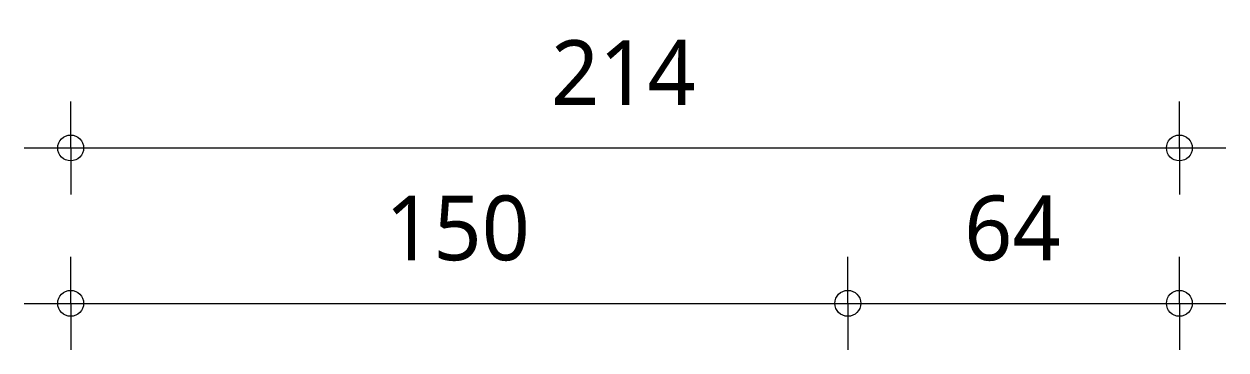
# Model space of a CAD drawing. Header units: millimetres. Extents: x -435 to 27166, y -19117 to 26500.
# Drawn here: x 1902.6 to 2134.6, y 14709.8 to 14772.7 of the extents above; entities that cross this region are included whole.
import ezdxf

# ---------------------------------------------------------------- set-up
doc = ezdxf.new("R2010")
doc.units = ezdxf.units.MM
doc.layers.add('A-ANNO-DIMS', color=211, linetype='Continuous', lineweight=13)
doc.layers.add('A-ANNO-DIMS-5', color=211, linetype='Continuous', lineweight=13)
doc.styles.add('Segoe UI_3', font='segoeui.ttf', dxfattribs={"height": 12.5})
doc.dimstyles.new('2_5_mm', dxfattribs={"dimscale": 304.8, "dimtxt": 13.092049, "dimasz": 0.016404, "dimexe": 0.029528, "dimexo": 0.0625, "dimgap": 0.014764, "dimtad": 1, "dimdec": 0, "dimzin": 0, "dimdsep": 46, "dimtxsty": 'Segoe UI_3', "dimblk1": 'DOTBLANK', "dimblk2": 'DOTBLANK', "dimsah": 1, "dimcen": 0.09, "dimdle": 0.029528, "dimazin": 0, "dimtfac": 1, "dimtdec": 4, "dimtix": 1, "dimtmove": 0, "dimatfit": 3, "dimfxl": 0.029528, "dimfxlon": 1, "dimtvp": 1, "dimtfill": 1, "dimtolj": 1, "dimtzin": 0, "dimarcsym": 2})

# ---------------------------------------------------------------- blocks, each defined once
blk = doc.blocks.new('DIMBLOCK105-Details Appartement')
at = {"layer": 'A-ANNO-DIMS-5'}
for p, q in [((1911.62, 14748.78), (1911.62, 14757.78)), ((2125.62, 14748.78), (2125.62, 14757.78)), ((1902.62, 14748.78), (2134.62, 14748.78)), ((1911.62, 14748.78), (1911.62, 14739.78)), ((2125.62, 14748.78), (2125.62, 14739.78))]:
    blk.add_line(p, q, dxfattribs=at)
for centre in [(1911.62, 14748.78), (2125.62, 14748.78)]:
    blk.add_circle(centre, 2.5, dxfattribs=at)
at = {"layer": 'A-ANNO-DIMS-5', "color": 0, "insert": (2004.33, 14769.59), "char_height": 12.5, "width": 34.2774, "attachment_point": 1, "line_spacing_factor": 1.142579, "style": 'Segoe UI_3', "bg_fill": 3, "box_fill_scale": 1.25, "bg_fill_color": 9, "bg_fill_true_color": 13158600, "bg_fill_transparency": 0}
blk.add_mtext('214', dxfattribs=at)
blk = doc.blocks.new('_DotBlank')
at = {"color": 0, "linetype": 'ByBlock', "lineweight": -2}
blk.add_line((-0.5, 0), (-1, 0), dxfattribs=at)
blk.add_circle((0, 0), 0.5, dxfattribs=at)
blk = doc.blocks.new('DIMBLOCK106-Details Appartement')
at = {"layer": 'A-ANNO-DIMS-5'}
for p, q in [((1911.62, 14718.78), (1911.62, 14727.78)), ((2061.62, 14718.78), (2061.62, 14727.78)), ((1902.62, 14718.78), (2061.62, 14718.78)), ((1911.62, 14718.78), (1911.62, 14709.78)), ((2061.62, 14718.78), (2061.62, 14709.78))]:
    blk.add_line(p, q, dxfattribs=at)
for centre in [(1911.62, 14718.78), (2061.62, 14718.78)]:
    blk.add_circle(centre, 2.5, dxfattribs=at)
at = {"layer": 'A-ANNO-DIMS-5', "color": 0, "insert": (1972.33, 14739.59), "char_height": 12.5, "width": 34.2774, "attachment_point": 1, "line_spacing_factor": 1.142579, "style": 'Segoe UI_3', "bg_fill": 3, "box_fill_scale": 1.25, "bg_fill_color": 9, "bg_fill_true_color": 13158600, "bg_fill_transparency": 0}
blk.add_mtext('150', dxfattribs=at)
blk = doc.blocks.new('DIMBLOCK107-Details Appartement')
at = {"layer": 'A-ANNO-DIMS-5'}
for p, q in [((2061.62, 14718.78), (2061.62, 14727.78)), ((2125.62, 14718.78), (2125.62, 14727.78)), ((2061.62, 14718.78), (2134.62, 14718.78)), ((2061.62, 14718.78), (2061.62, 14709.78)), ((2125.62, 14718.78), (2125.62, 14709.78))]:
    blk.add_line(p, q, dxfattribs=at)
for centre in [(2061.62, 14718.78), (2125.62, 14718.78)]:
    blk.add_circle(centre, 2.5, dxfattribs=at)
at = {"layer": 'A-ANNO-DIMS-5', "color": 0, "insert": (2084.09, 14739.59), "char_height": 12.5, "width": 22.8516, "attachment_point": 1, "line_spacing_factor": 1.142579, "style": 'Segoe UI_3', "bg_fill": 3, "box_fill_scale": 1.25, "bg_fill_color": 9, "bg_fill_true_color": 13158600, "bg_fill_transparency": 0}
blk.add_mtext('64', dxfattribs=at)

msp = doc.modelspace()

# ---------------------------------------------------------------- dimensions: what is measured, and where the dimension line sits
at = {"layer": 'A-ANNO-DIMS'}
dim = msp.add_linear_dim(base=(2125.62, 14748.78), p1=(1911.62, 14739.78), p2=(2125.62, 14739.78), dimstyle='2_5_mm', override={"dimpost": '<>', "dimfxl": 214}, dxfattribs=at)
dim.commit()
dim.dimension.update_dxf_attribs({"geometry": 'DIMBLOCK105-Details Appartement', "text_midpoint": (2018.62, 14759.67)})

# ---------------------------------------------------------------- next in the draw order: dimensions: what is measured, and where the dimension line sits
dim = msp.add_linear_dim(base=(2061.62, 14718.78), p1=(1911.62, 14709.78), p2=(2061.62, 14709.78), dimstyle='2_5_mm', override={"dimpost": '<>', "dimfxl": 150}, dxfattribs=at)
dim.commit()
dim.dimension.update_dxf_attribs({"geometry": 'DIMBLOCK106-Details Appartement', "text_midpoint": (1986.62, 14729.78)})

# ---------------------------------------------------------------- next in the draw order: dimensions: what is measured, and where the dimension line sits
dim = msp.add_linear_dim(base=(2125.62, 14718.78), p1=(2061.62, 14709.78), p2=(2125.62, 14709.78), dimstyle='2_5_mm', override={"dimpost": '<>', "dimfxl": 64}, dxfattribs=at)
dim.commit()
dim.dimension.update_dxf_attribs({"geometry": 'DIMBLOCK107-Details Appartement', "text_midpoint": (2093.62, 14729.74)})

doc.saveas('drawing.dxf')
